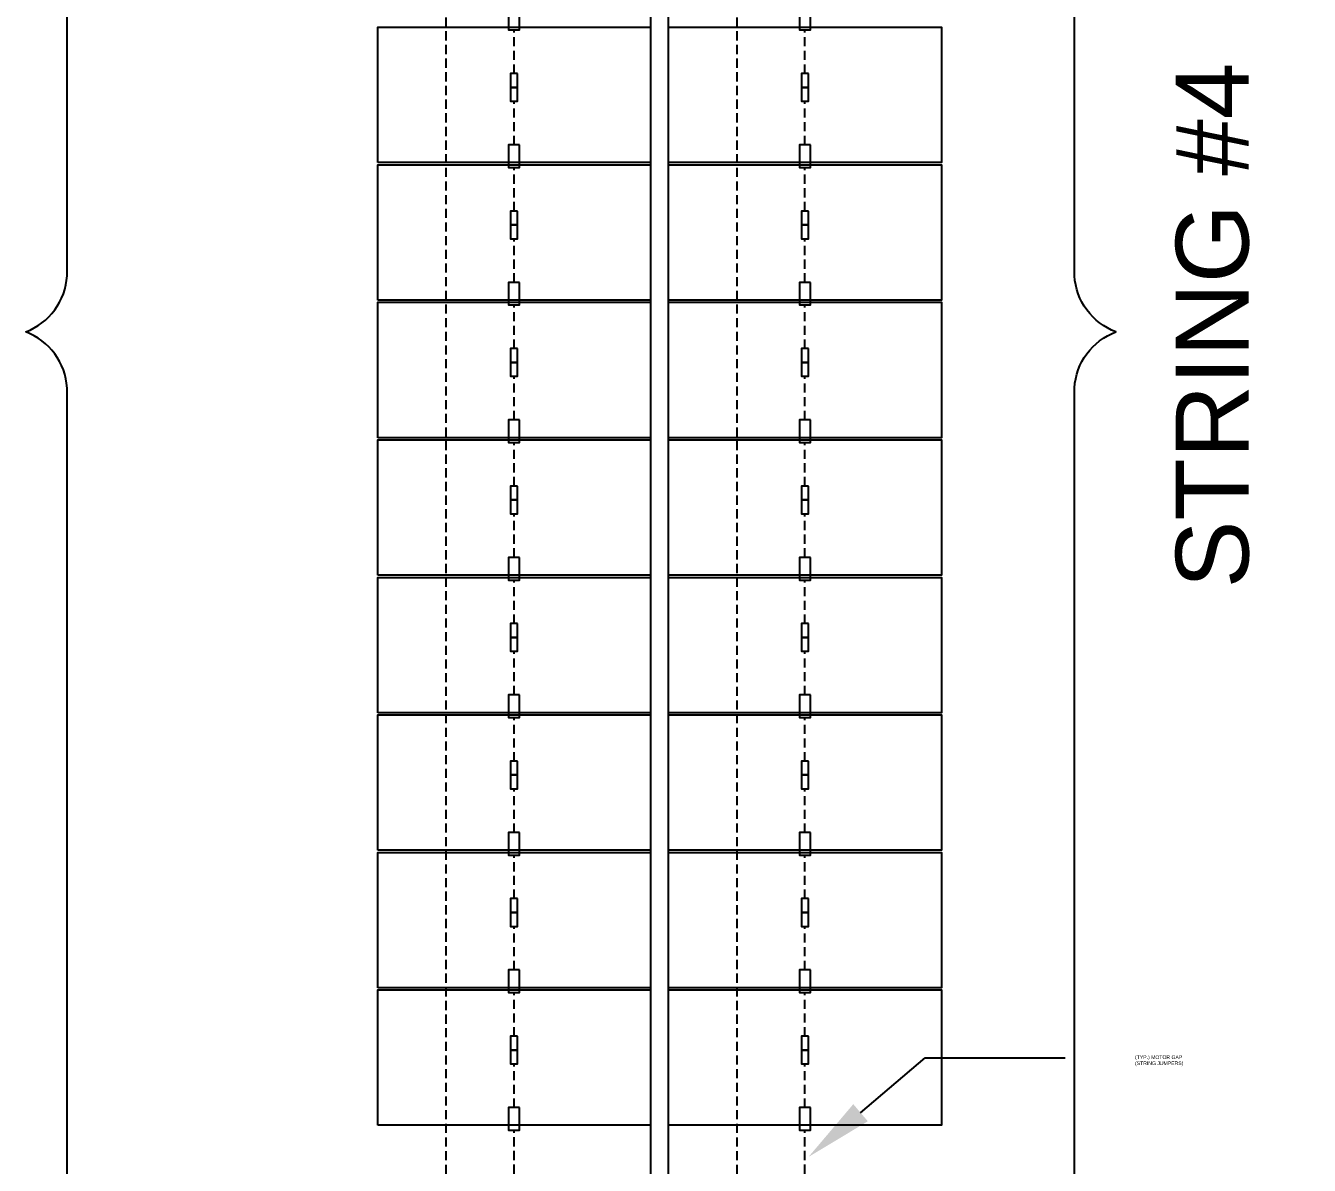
# Model space of a CAD drawing. Header units: feet. Extents: x -327 to 55127, y -2634 to 4121.
# Drawn here: x 1538.31 to 1573.56, y -2423.69 to -2392.39 of the extents above; entities that cross this region are included whole.
import ezdxf
from ezdxf import colors
from ezdxf.entities.mleader import LeaderData, LeaderLine
from ezdxf.math import Vec2, Vec3

# ---------------------------------------------------------------- set-up
doc = ezdxf.new("R2010")
doc.units = ezdxf.units.FT
doc.header["$MEASUREMENT"] = 0
doc.linetypes.add('HIDDEN', pattern=[0.375, 0.25, -0.125])
for name, color, linetype in [('E-HARN-COMP', 8, 'Continuous'), ('E-TRNK-CABL-NEG', 6, 'HIDDEN'), ('E-TRUNK-CABLE-POS', 6, 'HIDDEN'), ('G-ANNO-TEXT', 1, 'Continuous'), ('PVcase PV Modules (full frames)', 142, 'Continuous')]:
    doc.layers.add(name, color=color, linetype=linetype)
doc.styles.add('NEI-A', font='arial.ttf')

# ---------------------------------------------------------------- blocks, each defined once
blk = doc.blocks.new('HT72-18X (2x39)')
for points in [[(49978.573, 17293.928), (49978.573, 17143.993), (49979.065, 17143.993), (49979.065, 17293.928), (49978.573, 17293.928)], [(49971.076, 17248.152), (49971.076, 17251.869), (49978.573, 17251.869), (49978.573, 17248.152), (49971.076, 17248.152)], [(49979.065, 17248.152), (49979.065, 17251.869), (49986.562, 17251.869), (49986.562, 17248.152), (49979.065, 17248.152)], [(49971.076, 17244.375), (49971.076, 17248.093), (49978.573, 17248.093), (49978.573, 17244.375), (49971.076, 17244.375)], [(49979.065, 17244.375), (49979.065, 17248.093), (49986.562, 17248.093), (49986.562, 17244.375), (49979.065, 17244.375)], [(49971.076, 17240.599), (49971.076, 17244.316), (49978.573, 17244.316), (49978.573, 17240.599), (49971.076, 17240.599)], [(49979.065, 17240.599), (49979.065, 17244.316), (49986.562, 17244.316), (49986.562, 17240.599), (49979.065, 17240.599)], [(49971.076, 17236.823), (49971.076, 17240.54), (49978.573, 17240.54), (49978.573, 17236.823), (49971.076, 17236.823)], [(49979.065, 17236.823), (49979.065, 17240.54), (49986.562, 17240.54), (49986.562, 17236.823), (49979.065, 17236.823)], [(49971.076, 17233.047), (49971.076, 17236.764), (49978.573, 17236.764), (49978.573, 17233.047), (49971.076, 17233.047)], [(49979.065, 17233.047), (49979.065, 17236.764), (49986.562, 17236.764), (49986.562, 17233.047), (49979.065, 17233.047)], [(49971.076, 17229.27), (49971.076, 17232.988), (49978.573, 17232.988), (49978.573, 17229.27), (49971.076, 17229.27)], [(49979.065, 17229.27), (49979.065, 17232.988), (49986.562, 17232.988), (49986.562, 17229.27), (49979.065, 17229.27)], [(49971.076, 17225.494), (49971.076, 17229.211), (49978.573, 17229.211), (49978.573, 17225.494), (49971.076, 17225.494)], [(49979.065, 17225.494), (49979.065, 17229.211), (49986.562, 17229.211), (49986.562, 17225.494), (49979.065, 17225.494)], [(49971.076, 17221.718), (49971.076, 17225.435), (49978.573, 17225.435), (49978.573, 17221.718), (49971.076, 17221.718)], [(49979.065, 17221.718), (49979.065, 17225.435), (49986.562, 17225.435), (49986.562, 17221.718), (49979.065, 17221.718)]]:
    blk.add_lwpolyline(points)

msp = doc.modelspace()

# ---------------------------------------------------------------- linework, layer by layer
at = {"layer": 'E-HARN-COMP'}
for points in [[(1551.874, -2391.889), (1551.572, -2391.889), (1551.572, -2392.51), (1551.874, -2392.51)], [(1559.862, -2391.889), (1559.561, -2391.889), (1559.561, -2392.51), (1559.862, -2392.51)], [(1551.82, -2393.708), (1551.626, -2393.708), (1551.626, -2394.088), (1551.82, -2394.088)], [(1559.809, -2393.708), (1559.615, -2393.708), (1559.615, -2394.088), (1559.809, -2394.088)], [(1551.82, -2394.088), (1551.626, -2394.088), (1551.626, -2394.468), (1551.82, -2394.468)], [(1559.809, -2394.088), (1559.615, -2394.088), (1559.615, -2394.468), (1559.809, -2394.468)], [(1551.874, -2395.665), (1551.572, -2395.665), (1551.572, -2396.287), (1551.874, -2396.287)], [(1559.862, -2395.665), (1559.561, -2395.665), (1559.561, -2396.287), (1559.862, -2396.287)], [(1551.82, -2397.484), (1551.626, -2397.484), (1551.626, -2397.864), (1551.82, -2397.864)], [(1559.809, -2397.484), (1559.615, -2397.484), (1559.615, -2397.864), (1559.809, -2397.864)], [(1551.82, -2397.864), (1551.626, -2397.864), (1551.626, -2398.245), (1551.82, -2398.245)], [(1559.809, -2397.864), (1559.615, -2397.864), (1559.615, -2398.245), (1559.809, -2398.245)], [(1551.874, -2399.442), (1551.572, -2399.442), (1551.572, -2400.063), (1551.874, -2400.063)], [(1559.862, -2399.442), (1559.561, -2399.442), (1559.561, -2400.063), (1559.862, -2400.063)], [(1551.82, -2401.26), (1551.626, -2401.26), (1551.626, -2401.64), (1551.82, -2401.64)], [(1559.809, -2401.26), (1559.615, -2401.26), (1559.615, -2401.64), (1559.809, -2401.64)], [(1551.82, -2401.64), (1551.626, -2401.64), (1551.626, -2402.021), (1551.82, -2402.021)], [(1559.809, -2401.64), (1559.615, -2401.64), (1559.615, -2402.021), (1559.809, -2402.021)], [(1551.874, -2403.218), (1551.572, -2403.218), (1551.572, -2403.839), (1551.874, -2403.839)], [(1559.862, -2403.218), (1559.561, -2403.218), (1559.561, -2403.839), (1559.862, -2403.839)], [(1551.82, -2405.036), (1551.626, -2405.036), (1551.626, -2405.417), (1551.82, -2405.417)], [(1559.809, -2405.036), (1559.615, -2405.036), (1559.615, -2405.417), (1559.809, -2405.417)], [(1551.82, -2405.417), (1551.626, -2405.417), (1551.626, -2405.797), (1551.82, -2405.797)], [(1559.809, -2405.417), (1559.615, -2405.417), (1559.615, -2405.797), (1559.809, -2405.797)], [(1551.874, -2406.994), (1551.572, -2406.994), (1551.572, -2407.615), (1551.874, -2407.615)], [(1559.862, -2406.994), (1559.561, -2406.994), (1559.561, -2407.615), (1559.862, -2407.615)], [(1551.82, -2408.813), (1551.626, -2408.813), (1551.626, -2409.193), (1551.82, -2409.193)], [(1559.809, -2408.813), (1559.615, -2408.813), (1559.615, -2409.193), (1559.809, -2409.193)], [(1551.82, -2409.193), (1551.626, -2409.193), (1551.626, -2409.573), (1551.82, -2409.573)], [(1559.809, -2409.193), (1559.615, -2409.193), (1559.615, -2409.573), (1559.809, -2409.573)], [(1551.874, -2410.77), (1551.572, -2410.77), (1551.572, -2411.392), (1551.874, -2411.392)], [(1559.862, -2410.77), (1559.561, -2410.77), (1559.561, -2411.392), (1559.862, -2411.392)], [(1551.82, -2412.589), (1551.626, -2412.589), (1551.626, -2412.969), (1551.82, -2412.969)], [(1559.809, -2412.589), (1559.615, -2412.589), (1559.615, -2412.969), (1559.809, -2412.969)], [(1551.82, -2412.969), (1551.626, -2412.969), (1551.626, -2413.35), (1551.82, -2413.35)], [(1559.809, -2412.969), (1559.615, -2412.969), (1559.615, -2413.35), (1559.809, -2413.35)], [(1551.874, -2414.547), (1551.572, -2414.547), (1551.572, -2415.168), (1551.874, -2415.168)], [(1559.862, -2414.547), (1559.561, -2414.547), (1559.561, -2415.168), (1559.862, -2415.168)], [(1551.82, -2416.365), (1551.626, -2416.365), (1551.626, -2416.745), (1551.82, -2416.745)], [(1559.809, -2416.365), (1559.615, -2416.365), (1559.615, -2416.745), (1559.809, -2416.745)], [(1551.82, -2416.745), (1551.626, -2416.745), (1551.626, -2417.126), (1551.82, -2417.126)], [(1559.809, -2416.745), (1559.615, -2416.745), (1559.615, -2417.126), (1559.809, -2417.126)], [(1551.874, -2418.323), (1551.572, -2418.323), (1551.572, -2418.944), (1551.874, -2418.944)], [(1559.862, -2418.323), (1559.561, -2418.323), (1559.561, -2418.944), (1559.862, -2418.944)], [(1551.82, -2420.141), (1551.626, -2420.141), (1551.626, -2420.522), (1551.82, -2420.522)], [(1551.82, -2420.522), (1551.626, -2420.522), (1551.626, -2420.902), (1551.82, -2420.902)], [(1551.874, -2422.099), (1551.572, -2422.099), (1551.572, -2422.72), (1551.874, -2422.72)]]:
    msp.add_lwpolyline(points, close=True, dxfattribs=at)
at = {"layer": 'E-TRNK-CABL-NEG'}
for points in [[(1551.723, -2393.708), (1551.723, -2392.51)], [(1559.712, -2393.708), (1559.712, -2392.51)], [(1551.723, -2397.484), (1551.723, -2396.287)], [(1559.712, -2397.484), (1559.712, -2396.287)], [(1551.723, -2401.26), (1551.723, -2400.063)], [(1559.712, -2401.26), (1559.712, -2400.063)], [(1551.723, -2405.036), (1551.723, -2403.839)], [(1559.712, -2405.036), (1559.712, -2403.839)], [(1551.723, -2408.813), (1551.723, -2407.615)], [(1559.712, -2408.813), (1559.712, -2407.615)], [(1551.723, -2412.589), (1551.723, -2411.392)], [(1559.712, -2412.589), (1559.712, -2411.392)], [(1551.723, -2416.365), (1551.723, -2415.168)], [(1559.712, -2416.365), (1559.712, -2415.168)], [(1551.723, -2420.141), (1551.723, -2418.944)], [(1559.712, -2420.141), (1559.712, -2418.944)], [(1551.723, -2423.918), (1551.723, -2422.72)]]:
    msp.add_lwpolyline(points, dxfattribs=at)
at = {"layer": 'E-TRUNK-CABLE-POS'}
for points in [[(1551.723, -2352.447), (1551.723, -2351.673), (1549.849, -2351.673), (1549.849, -2449.63), (1547.975, -2449.63)], [(1551.723, -2395.665), (1551.723, -2394.468)], [(1559.712, -2395.665), (1559.712, -2394.468)], [(1551.723, -2399.442), (1551.723, -2398.245)], [(1559.712, -2399.442), (1559.712, -2398.245)], [(1551.723, -2403.218), (1551.723, -2402.021)], [(1559.712, -2403.218), (1559.712, -2402.021)], [(1551.723, -2406.994), (1551.723, -2405.797)], [(1559.712, -2406.994), (1559.712, -2405.797)], [(1551.723, -2410.77), (1551.723, -2409.573)], [(1559.712, -2410.77), (1559.712, -2409.573)], [(1551.723, -2414.547), (1551.723, -2413.35)], [(1559.712, -2414.547), (1559.712, -2413.35)], [(1551.723, -2418.323), (1551.723, -2417.126)], [(1559.712, -2418.323), (1559.712, -2417.126)], [(1551.723, -2422.099), (1551.723, -2420.902)]]:
    msp.add_lwpolyline(points, dxfattribs=at)
at = {"layer": 'G-ANNO-TEXT', "flags": 128}
msp.add_lwpolyline([(1540.581, -2450.702, -0.298343), (1539.444, -2449.16), (1539.444, -2402.343, 0.298343), (1538.307, -2400.801, 0.298343), (1539.444, -2399.258), (1539.444, -2352.441, -0.298343), (1540.581, -2350.899)], format="xyb", dxfattribs=at)

# ---------------------------------------------------------------- block references
at = {"layer": 'PVcase PV Modules (full frames)', "color": 144, "true_color": 0x007ca5}
msp.add_blockref('HT72-18X (2x39)', (-48423.101, -19644.306), dxfattribs=at)

# ---------------------------------------------------------------- texts
at = {"layer": 'G-ANNO-TEXT', "insert": (1571.925, -2393.408, -3.817), "char_height": 2, "width": 14.31195, "attachment_point": 9, "rotation": 90, "style": 'NEI-A', "bg_fill": 3, "box_fill_scale": 1.5, "bg_fill_color": 256, "bg_fill_transparency": 0}
msp.add_mtext('STRING #4', dxfattribs=at)

# ---------------------------------------------------------------- next in the draw order: leaders
at = {"layer": 'G-ANNO-TEXT'}
ml = msp.add_multileader_mtext('Standard', dxfattribs=at)
ml.set_content('(TYP.) MOTOR GAP\\P(STRING JUMPERS)', color=256, style='NEI-A')
ml.set_leader_properties()
ml.build(insert=Vec2(0, 0))
ml.multileader.update_dxf_attribs({"dogleg_length": 0.36, "arrow_head_size": 1.876})
ctx = ml.context
ctx.base_point, ctx.char_height, ctx.arrow_head_size, ctx.landing_gap_size, ctx.plane_origin = Vec3(1566.857, -2420.734, -1.908), 0.1, 1.876, 1.921, Vec3(2092.794, -2936.355, -1.908)
notes = []
notes.append((ctx, [(0, (1, 1, 0), (1563.015, -2420.734, -1.908), (1, 0), 3.842, [(1, [(1559.809, -2423.458, -1.908)], 0, [])])]))
ctx.mtext.insert, ctx.mtext.width, ctx.mtext.flow_direction = Vec3(1568.778, -2420.669, -1.908), 26.46202, 5
ctx.mtext.has_bg_fill, ctx.mtext.bg_color, ctx.mtext.bg_scale_factor, ctx.mtext.bg_transparency, ctx.mtext.use_window_bg_color = 1, -1073741824, 1.5, 0, 1
for ctx, leaders in notes:
    for number, flags, end, landing, length, lines in leaders:
        leader = LeaderData()
        leader.index, (leader.has_last_leader_line, leader.has_dogleg_vector, leader.attachment_direction) = number, flags
        leader.last_leader_point, leader.dogleg_vector, leader.dogleg_length = Vec3(end), Vec3(landing), length
        for number, points, colour, breaks in lines:
            line = LeaderLine()
            line.index, line.vertices, line.color, line.breaks = number, Vec3.list(points), colors.encode_raw_color(colour), breaks
            leader.lines.append(line)
        ctx.leaders.append(leader)

# ---------------------------------------------------------------- next in the draw order: linework, layer by layer
at = {"layer": 'E-HARN-COMP'}
for points in [[(1559.809, -2420.141), (1559.615, -2420.141), (1559.615, -2420.522), (1559.809, -2420.522)], [(1559.809, -2420.522), (1559.615, -2420.522), (1559.615, -2420.902), (1559.809, -2420.902)], [(1559.862, -2422.099), (1559.561, -2422.099), (1559.561, -2422.72), (1559.862, -2422.72)]]:
    msp.add_lwpolyline(points, close=True, dxfattribs=at)
at = {"layer": 'E-TRNK-CABL-NEG'}
msp.add_lwpolyline([(1559.712, -2423.918), (1559.712, -2422.72)], dxfattribs=at)
at = {"layer": 'E-TRUNK-CABLE-POS'}
for points in [[(1559.712, -2352.447), (1559.712, -2351.673), (1557.838, -2351.673), (1557.838, -2450.177), (1547.975, -2450.177)], [(1559.712, -2422.099), (1559.712, -2420.902)]]:
    msp.add_lwpolyline(points, dxfattribs=at)
at = {"layer": 'G-ANNO-TEXT', "flags": 128}
msp.add_lwpolyline([(1565.979, -2450.702, 0.298343), (1567.116, -2449.16), (1567.116, -2402.343, -0.298343), (1568.253, -2400.801, -0.298343), (1567.116, -2399.258), (1567.116, -2352.441, 0.298343), (1565.979, -2350.899)], format="xyb", dxfattribs=at)

doc.saveas('drawing.dxf')
